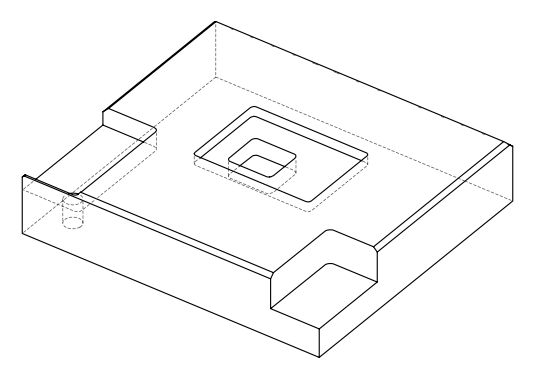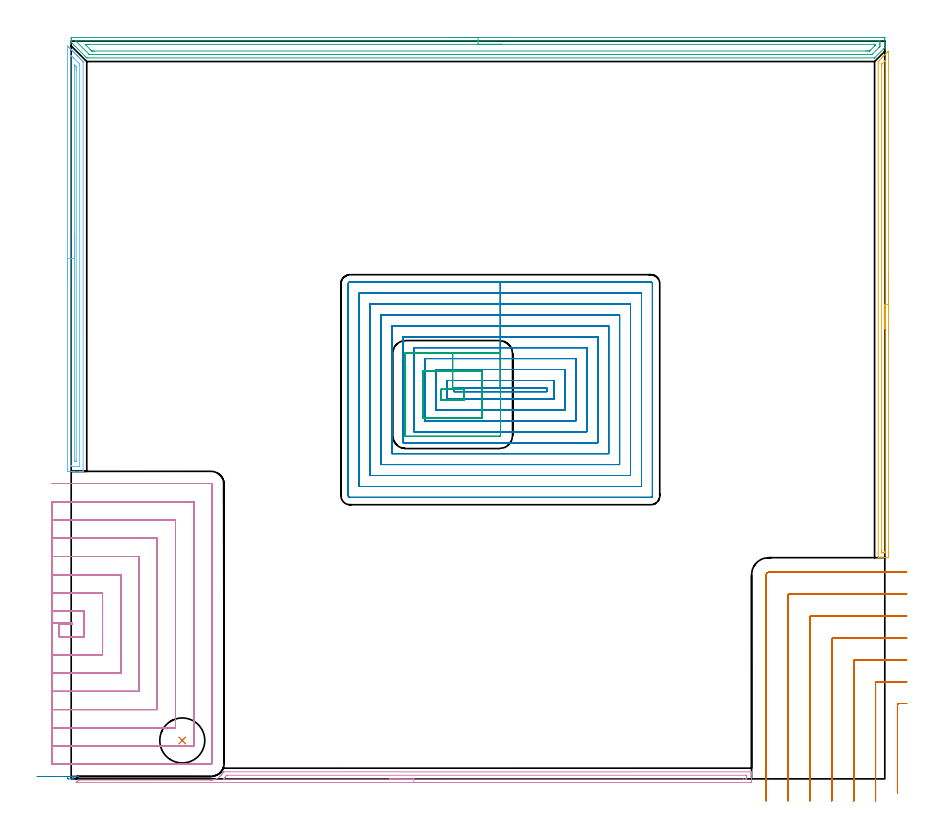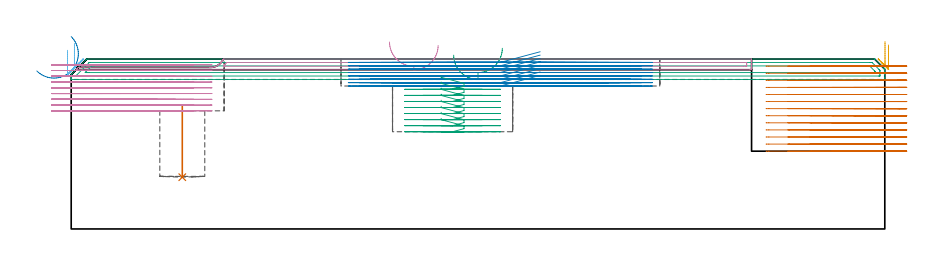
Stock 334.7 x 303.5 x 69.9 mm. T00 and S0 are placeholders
(PLAN: 10 operations, 4 tool changes, 128.2 min)
(1 INDEXABLE_INSERT_DRILL_BLIND_HOLE_FROM_SOLID | STEP1POCKET | NXT0302_008 | 0.12 min | 12989 mm3)
(2 AREA_MILL | FG_CHAMFER_SURFACE | UGT0205_001 | 0.17 min | 105 mm3)
(3 AREA_MILL_1 | FG_CHAMFER_SURFACE_1 | UGT0205_001 | 8.19 min | 11814 mm3)
(4 AREA_MILL_2 | FG_CHAMFER_SURFACE_2 | UGT0205_001 | 4.13 min | 2693 mm3)
(5 AREA_MILL_3 | FG_CHAMFER_SURFACE_3 | UGT0205_001 | 3.47 min | 1840 mm3)
(6 AREA_MILL_4 | FG_CHAMFER_SURFACE_4 | UGT0205_001 | 4.29 min | 3580 mm3)
(7 MILL_CORNER_NOTCH_RECTANGULAR | CORNER_NOTCH_RECTANGULAR | NXT0201_011 | Follow Part, ap 3, ae 75% | 19.99 min | 188551 mm3)
(8 MILL_RECTANGULAR_POCKET | POCKET_RECTANGULAR_STRAIGHT | UGT0201_014 | Follow Part, ap 1.5, ae 75% | 45.01 min | 137557 mm3)
(9 MILL_RECTANGULAR_POCKET_1 | POCKET_RECTANGULAR_STRAIGHT_1 | NXT0201_013 | Follow Part, ap 2.5, ae 75% | 5.14 min | 40779 mm3)
(10 MILL_SLOT | SLOT_PARTIAL_RECTANGULAR | NXT0201_013 | Follow Part, ap 2.5, ae 75% | 37.7 min | 161699 mm3)
(TOOL NXT0302_008 | Index. Insert Drill 18.5mm [880-D1850L25-05] | D18.5 PA176 FL93 Z2)
(TOOL UGT0205_001 | Chamfer Mill 20 x 3 x 45 deg. | D20 FL50 Z2)
(TOOL NXT0201_011 | ENDMILL 12mm [2P460-1200-NA 1630] | D12 FL38 Z6)
(TOOL UGT0201_014 | End mill 6 mm | D6 FL24 Z4)
(TOOL NXT0201_013 | ENDMILL 10mm | D10 FL30 Z4)
(OP 1 INDEXABLE_INSERT_DRILL_BLIND_HOLE_FROM_SOLID)
G17 G21 G94 G90
T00 M6
G54
G17 G0 G90 X45.7 Y15.8 S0 M3
G43 Z79.9 H1
G94 G81 G98 Z21.3 F250. R50.6
G80
M5
M2
(OP 2 AREA_MILL)
G17 G21 G94 G90
T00 M6
G54
G17 G0 G90 X-14.142 Y1. S1061 M3
G43 Z79.9 H0
Z64.999
G94 G1 X-13.499 Z64.409 F250.
X-12.807 Z63.878
X-12.071 Z63.41
X-11.297 Z63.007
X-10.491 Z62.673
X-9.659 Z62.411
X-8.808 Z62.222
X-7.943 Z62.108
X-7.071 Z62.07
X-6.2 Z62.108
X-5.335 Z62.222
X-4.483 Z62.411
X-3.651 Z62.673
X-2.845 Z63.007
X-2.071 Z63.41
X-1.335 Z63.878
X-0.643 Z64.409
X0. Z64.999
X1.339 Z66.337
X1.462 Y0.995 Z66.46
X1.484 Y0.99 Z66.48
X1.477 Y0.976 Z66.475
X0.782 Y0.281 Z65.78
X0.554 Y0.058 Z65.552
X0.495 Y0.006 Z65.493
X0.446 Y0.004 Z65.444
X0.33 Y0. Z65.329
X-1.157 Z63.842
X-1.494 Y0.01 Z63.505
X-1.5 Y0.031 Z63.5
Y0.801
X-1.495 Y0.942 Z63.505
X-1.492 Y0.999 Z63.506
X0. Y1. Z64.999
X0.589 Z65.642
X1.12 Z66.334
X1.589 Z67.07
X1.992 Z67.844
X2.326 Z68.65
X2.588 Z69.482
X2.777 Z70.333
X2.891 Z71.198
X2.929 Z72.07
X2.891 Z72.941
X2.777 Z73.806
X2.588 Z74.658
X2.326 Z75.49
X1.992 Z76.296
X1.589 Z77.07
X1.12 Z77.806
X0.589 Z78.498
X0. Z79.141
G0 Z79.9
M5
M2
(OP 3 AREA_MILL_1)
G17 G21 G94 G90
T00 M6
G54
G17 G0 G90 X157.35 Y305. S1061 M3
G43 Z79.9 H0
Z71.5
G94 G1 X157.388 Z70.628 F250.
X157.502 Z69.763
X157.691 Z68.912
X157.953 Z68.08
X158.287 Z67.274
X158.69 Z66.5
X159.158 Z65.764
X159.69 Z65.072
X160.279 Z64.429
X160.922 Z63.84
X161.614 Z63.308
X162.35 Z62.84
X163.124 Z62.437
X163.93 Z62.103
X164.762 Z61.841
X165.614 Z61.652
X166.478 Z61.538
X167.35 Z61.5
X334.073
X334.695 Y304.997 Z61.499
X334.697 Y304.995 Z61.501
X334.7 Y304.375 Z62.12
Y302.947 Z63.55
Y302.588 Z63.908
Y301.869 Z64.63
Y301.518 Z64.982
X334.69 Y300.8 Z65.7
X334.52 Y300.622 Z65.878
X334.34 Y300.44 Z66.059
X330.505 Y296.605 Z69.895
X330.499 Y296.601 Z69.899
X330.498 Y296.6 Z69.9
X6.884
X6.4 Y296.607 Z69.893
X6.371 Y296.632 Z69.868
X5.99 Y297.01 Z69.49
X5.775 Y297.225 Z69.275
X0.394 Y302.606 Z63.894
X0.18 Y302.822 Z63.677
X0.01 Y303.002 Z63.498
X0.007 Y303.035 Z63.465
X0. Y303.394 Z63.106
Y303.657 Z62.843
Y304.375 Z62.12
Y304.734 Z61.762
X0.002 Y304.991 Z61.505
X0.18 Y305. Z61.5
X167.35
Y303.586 Z62.914
X332.285 Y303.585 Z62.915
X332.39 Y303.584 Z62.916
X332.598 Y303.579 Z62.921
X332.691 Y303.571 Z62.929
X332.694 Y303.54 Z62.96
X332.696 Y303.481 Z63.019
X332.7 Y303.067 Z63.433
Y302.588 Z63.912
Y302.174 Z64.326
X332.696 Y301.694 Z64.806
X332.692 Y301.287 Z65.213
X332.677 Y301.238 Z65.262
X332.648 Y301.206 Z65.294
X332.569 Y301.123 Z65.377
X332.285 Y300.835 Z65.665
X329.567 Y298.119 Z68.381
X329.468 Y298.03 Z68.47
X329.127 Y298.02 Z68.48
X328.918 Y298.016 Z68.484
X328.814 Y298.014 Z68.486
X328.71
X7.778 Y298.015 Z68.485
X7.674 Y298.016 Z68.484
X7.467 Y298.021 Z68.479
X7.434 Y298.027 Z68.473
X7.419 Y298.038 Z68.462
X7.389 Y298.064 Z68.436
X7.332 Y298.119 Z68.381
X2.192 Y303.259 Z63.241
X2.083 Y303.371 Z63.129
X2.031 Y303.429 Z63.071
X2.01 Y303.456 Z63.044
X2.009 Y303.481 Z63.019
X2.01 Y303.578 Z62.922
X2.206 Y303.583 Z62.917
X2.311 Y303.585 Z62.915
X167.35 Y303.586 Z62.914
Y302.172 Z64.328
X330.498 Y302.171 Z64.329
X330.657 Y302.169 Z64.331
X330.683 Y302.168 Z64.332
X330.689 Y302.166 Z64.334
X330.692 Y302.139 Z64.361
X330.695 Y302.031 Z64.469
X330.693 Y301.896 Z64.604
X330.685 Y301.694 Z64.806
X330.594 Y301.598 Z64.902
X330.498 Y301.498 Z65.002
X328.71 Y299.71 Z66.79
X328.471 Y299.48 Z67.02
X328.436 Y299.447 Z67.053
X328.395 Y299.435 Z67.065
X328.289 Y299.433 Z67.067
X327.816 Y299.43 Z67.07
X327.399 Y299.429 Z67.071
X326.922 Y299.428 Z67.072
X9.566 Y299.429 Z67.071
X9.149
X8.672 Y299.433 Z67.067
X8.515 Y299.435 Z67.065
X8.466 Y299.445 Z67.055
X8.423 Y299.484 Z67.016
X8.335 Y299.568 Z66.932
X7.993 Y299.906 Z66.594
X7.778 Y300.121 Z66.379
X5.99 Y301.91 Z64.59
X5.826 Y302.081 Z64.419
X5.752 Y302.159 Z64.341
X5.777 Y302.165 Z64.335
X5.99 Y302.167 Z64.333
X6.408 Y302.171 Z64.329
X6.884
X7.3 Y302.172 Z64.328
X167.35
X168.222 Z64.366
X169.087 Z64.48
X169.938 Z64.669
X170.77 Z64.931
X171.576 Z65.265
X172.35 Z65.668
X173.086 Z66.137
X173.778 Z66.668
X174.421 Z67.257
X175.01 Z67.901
X175.542 Z68.593
X176.01 Z69.328
X176.413 Z70.102
X176.747 Z70.908
X177.009 Z71.74
X177.198 Z72.592
X177.312 Z73.457
X177.35 Z74.328
G0 Z79.9
M5
M2
(OP 4 AREA_MILL_2)
G17 G21 G94 G90
T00 M6
G54
G17 G0 G90 X150.95 Y-1.5 S1061 M3
G43 Z79.9 H0
Z75.5
G94 G1 X150.912 Z74.628 F250.
X150.798 Z73.763
X150.609 Z72.912
X150.347 Z72.08
X150.013 Z71.274
X149.61 Z70.5
X149.142 Z69.764
X148.611 Z69.072
X148.021 Z68.429
X147.378 Z67.84
X146.686 Z67.308
X145.95 Z66.84
X145.176 Z66.437
X144.37 Z66.103
X143.538 Z65.841
X142.687 Z65.652
X141.822 Z65.538
X140.95 Z65.5
X2.162
X2.019 Y-1.493 Z65.506
X2.161 Y-1.341 Z65.658
X2.328 Y-1.172 Z65.827
X2.439 Y-1.061 Z65.938
X2.879 Y-0.621 Z66.379
X2.89 Y-0.61 Z66.389
X3.005 Y-0.502 Z66.488
X3.5 Y-0.5 Z66.5
X57.107 Y-0.498 Z66.499
X57.377 Y-0.494 Z66.495
X57.548 Y-0.493 Z66.5
X57.704 Z66.507
X57.776 Y-0.49 Z66.51
X57.999 Y-0.471 Z66.528
X58.396 Y-0.422 Z66.575
X58.891 Y-0.307 Z66.693
X59.083 Y-0.246 Z66.753
X59.341 Y-0.165 Z66.834
X59.783 Y0.017 Z67.015
X60.176 Y0.222 Z67.221
X60.558 Y0.452 Z67.451
X60.675 Y0.537 Z67.536
X61.126 Y0.914 Z67.914
X61.546 Y1.326 Z68.326
X61.697 Y1.524 Z68.522
X61.74 Y1.581 Z68.576
X61.812 Y1.674 Z68.672
X61.883 Y1.766 Z68.765
X61.993 Y1.935 Z68.933
X62.049 Y2.021 Z69.017
X62.109 Y2.112 Z69.111
X62.167 Y2.2 Z69.199
X62.321 Y2.483 Z69.479
X62.407 Y2.66 Z69.659
X62.459 Y2.768 Z69.766
X62.523 Y2.894 Z69.891
X62.853 Y2.9 Z69.9
X279.74
X279.89 Y2.894 Z69.893
X279.9 Y2.584 Z69.584
Y2.213 Z69.213
Y1.581 Z68.575
Y0.384 Z67.38
Y-0.181 Z66.813
Y-0.779 Z66.216
X279.897 Y-1.061 Z65.934
X279.89 Y-1.491 Z65.505
X279.733 Y-1.495 Z65.502
X279.293 Y-1.5 Z65.5
X140.95
Y-0.086 Z66.914
X63.203 Y-0.085 Z66.915
X62.65 Y-0.079 Z66.921
X62.575 Y-0.074 Z66.926
X62.711 Y0.055 Z67.055
X62.802 Y0.143 Z67.143
X62.887 Y0.227 Z67.227
X63.25 Y0.595 Z67.595
X63.299 Y0.647 Z67.647
X63.323 Y0.677 Z67.677
X63.341 Y0.7 Z67.7
X63.698 Y1.187 Z68.187
X63.904 Y1.469 Z68.469
X63.994 Y1.479 Z68.479
X64.192 Y1.483 Z68.483
X64.289 Y1.485 Z68.485
X277.508
X277.606 Y1.484 Z68.484
X277.866 Y1.479 Z68.479
X277.89 Y1.394 Z68.394
X277.896 Y1.198 Z68.198
X277.898 Y0.7 Z67.7
X277.897 Y0.316 Z67.316
X277.89 Y-0.066 Z66.934
X277.508 Y-0.081 Z66.919
X277.41 Y-0.084 Z66.916
X276.616 Y-0.086 Z66.914
X276.52
X140.95
X140.079 Z66.952
X139.214 Z67.066
X138.362 Z67.255
X137.53 Z67.517
X136.724 Z67.851
X135.95 Z68.254
X135.214 Z68.723
X134.522 Z69.254
X133.879 Z69.843
X133.29 Z70.486
X132.759 Z71.178
X132.29 Z71.914
X131.887 Z72.688
X131.553 Z73.494
X131.291 Z74.326
X131.102 Z75.178
X130.988 Z76.043
X130.95 Z76.914
G0 Z79.9
M5
M2
(OP 5 AREA_MILL_3)
G17 G21 G94 G90
T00 M6
G54
G17 G0 G90 X336.2 Y205.15 S1061 M3
G43 Z79.9 H0
Z75.7
G94 G1 Y205.112 Z74.828 F250.
Y204.998 Z73.964
Y204.809 Z73.112
Y204.547 Z72.28
Y204.213 Z71.474
Y203.81 Z70.7
Y203.341 Z69.964
Y202.81 Z69.272
Y202.221 Z68.629
Y201.578 Z68.04
Y200.886 Z67.509
Y200.15 Z67.04
Y199.376 Z66.637
Y198.57 Z66.303
Y197.738 Z66.041
Y196.886 Z65.852
Y196.022 Z65.738
Y195.15 Z65.7
X336.199 Y91.608 Z65.701
X336.197 Y91.252
X336.192 Y91.01 Z65.704
X335.849 Y91. Z66.046
X334.416 Z67.481
X333.226 Z68.669
X332.254 Z69.645
X332.125 Y91.002 Z69.767
X332.002 Y91.01 Z69.888
X332. Y91.161 Z69.9
Y294.229
X332.007 Y295.101 Z69.893
X332.024 Y295.122 Z69.876
X332.351 Y295.453 Z69.545
X333.526 Y296.627 Z68.372
X333.663 Y296.765 Z68.233
X333.806 Y296.907 Z68.092
X333.954 Y297.055 Z67.944
X334.1 Y297.202 Z67.795
X334.252 Y297.353 Z67.646
X334.382 Y297.484 Z67.515
X334.537 Y297.64 Z67.358
X335.046 Y298.146 Z66.854
X335.502 Y298.603 Z66.395
X335.977 Y299.077 Z65.922
X336.117 Y299.218 Z65.781
X336.188 Y299.287 Z65.71
X336.196 Y299.289 Z65.702
X336.199 Y299.287 Z65.699
X336.2 Y195.15 Z65.7
X334.786 Z67.114
X334.785 Y93.586 Z67.115
X334.784 Y93.393 Z67.116
X334.779 Y93.044 Z67.121
X334.777 Y93.01 Z67.123
X334.715 Y93.006 Z67.185
X334.613 Y93.002 Z67.287
X334.484 Y93. Z67.416
X334.1 Z67.8
X333.609 Y93.001 Z68.291
X333.465 Y93.006 Z68.435
X333.438 Y93.01 Z68.462
X333.421 Y93.017 Z68.479
X333.419 Y93.048 Z68.481
X333.416 Y93.199 Z68.484
X333.415 Y93.393 Z68.485
X333.414 Y94.093 Z68.486
X333.415 Y293.144 Z68.485
X333.416 Y293.337 Z68.484
X333.42 Y294.031 Z68.48
X333.431 Y294.07 Z68.469
X333.462 Y294.104 Z68.438
X333.58 Y294.229 Z68.32
X334.472 Y295.122 Z67.428
X334.571 Y295.219 Z67.329
X334.73 Y295.372 Z67.17
X334.778 Y295.417 Z67.122
X334.782 Y295.318 Z67.118
X334.784 Y295.122 Z67.116
X334.785 Y294.931 Z67.115
X334.786 Y195.15 Z67.114
Y194.278 Z67.152
Y193.413 Z67.266
Y192.562 Z67.455
Y191.73 Z67.717
Y190.924 Z68.051
Y190.15 Z68.454
Y189.414 Z68.923
Y188.722 Z69.454
Y188.079 Z70.043
Y187.49 Z70.686
Y186.958 Z71.379
Y186.49 Z72.114
Y186.087 Z72.888
Y185.753 Z73.694
Y185.491 Z74.526
Y185.302 Z75.378
Y185.188 Z76.243
Y185.15 Z77.114
G0 Z79.9
M5
M2
(OP 6 AREA_MILL_4)
G17 G21 G94 G90
T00 M6
G54
G17 G0 G90 X-1.5 Y204. S1061 M3
G43 Z79.9 H0
Z73.5
G94 G1 Y204.038 Z72.628 F250.
Y204.152 Z71.763
Y204.341 Z70.912
Y204.603 Z70.08
Y204.937 Z69.274
Y205.34 Z68.5
Y205.809 Z67.764
Y206.34 Z67.072
Y206.929 Z66.429
Y207.572 Z65.84
Y208.264 Z65.308
Y209. Z64.84
Y209.774 Z64.437
Y210.58 Z64.103
Y211.412 Z63.841
Y212.264 Z63.652
Y213.128 Z63.538
Y214. Z63.5
X-1.499 Y301.269 Z63.501
X-1.493 Y301.482 Z63.505
X-1.407 Y301.401 Z63.591
X-1.207 Y301.207 Z63.793
X-1.12 Y301.12 Z63.88
X-0.963 Y300.964 Z64.034
X-0.909 Y300.91 Z64.09
X-0.721 Y300.722 Z64.278
X-0.667 Y300.668 Z64.33
X-0.612 Y300.612 Z64.387
X-0.427 Y300.427 Z64.572
X-0.371 Y300.373 Z64.626
X-0.315 Y300.315 Z64.684
X-0.132 Y300.133 Z64.867
X-0.075 Y300.077 Z64.921
X-0.018 Y300.018 Z64.981
X0.162 Y299.838 Z65.161
X0.221 Y299.781 Z65.217
X0.279 Y299.721 Z65.278
X0.457 Y299.543 Z65.456
X0.517 Y299.485 Z65.513
X0.576 Y299.424 Z65.575
X0.752 Y299.249 Z65.751
X0.812 Y299.189 Z65.809
X0.874 Y299.127 Z65.873
X1.046 Y298.954 Z66.045
X1.108 Y298.893 Z66.105
X1.171 Y298.83 Z66.17
X1.341 Y298.66 Z66.34
X1.404 Y298.597 Z66.401
X1.468 Y298.533 Z66.467
X1.635 Y298.365 Z66.634
X1.7 Y298.302 Z66.696
X1.765 Y298.235 Z66.764
X1.93 Y298.07 Z66.929
X1.996 Y298.006 Z66.992
X2.062 Y297.938 Z67.061
X2.225 Y297.776 Z67.224
X2.292 Y297.71 Z67.288
X2.359 Y297.641 Z67.358
X2.519 Y297.481 Z67.518
X2.588 Y297.414 Z67.584
X2.656 Y297.344 Z67.655
X2.814 Y297.186 Z67.813
X2.883 Y297.118 Z67.88
X2.953 Y297.047 Z67.953
X3.109 Y296.892 Z68.108
X3.179 Y296.822 Z68.176
X3.251 Y296.75 Z68.25
X3.403 Y296.597 Z68.402
X3.475 Y296.527 Z68.471
X3.548 Y296.453 Z68.547
X3.698 Y296.303 Z68.697
X3.771 Y296.231 Z68.767
X3.845 Y296.156 Z68.844
X3.992 Y296.008 Z68.992
X4.067 Y295.935 Z69.063
X4.142 Y295.858 Z69.141
X4.287 Y295.713 Z69.286
X4.363 Y295.639 Z69.359
X4.831 Y295.169 Z69.831
X4.894 Y295.105 Z69.892
X4.9 Y294.67 Z69.9
Y126.645
X4.897 Y126.51 Z69.888
X4.871 Y126.507 Z69.862
X4.551 Y126.5 Z69.55
X4.052 Z69.051
X3.475 Z68.47
X1.412 Z66.409
X0.812 Z65.807
X0.224 Z65.22
X-0.963 Y126.501 Z64.033
X-1.205 Y126.503 Z63.791
X-1.491 Y126.508 Z63.505
X-1.494 Y126.557 Z63.503
X-1.499 Y127.09 Z63.501
X-1.5 Y127.63 Z63.5
Y214.
X-0.086 Z64.914
X-0.085 Y297.354 Z64.915
X-0.075 Y297.613 Z64.925
X0.203 Y297.344 Z65.203
X0.812 Y296.738 Z65.812
X1.098 Y296.453 Z66.098
X2.879 Y294.67 Z67.879
X3.475 Y294.063 Z68.475
X3.485 Y293.779 Z68.485
X3.486 Y293.768 Z68.486
X3.485 Y128.863 Z68.485
X3.475 Y128.51 Z68.475
X2.957 Y128.502 Z67.957
X1.184 Y128.5 Z66.184
X0.812 Y128.501 Z65.812
X0.294 Y128.503 Z65.294
X-0.075 Y128.51 Z64.925
X-0.086 Y128.873 Z64.914
Y128.884
Y214.
X1.328 Z66.328
X1.329 Y293.26 Z66.329
X1.331 Y293.633 Z66.331
X1.334 Y293.739 Z66.334
X1.335 Y293.753 Z66.335
X1.348 Y293.743 Z66.348
X1.392 Y293.704 Z66.392
X1.529 Y293.57 Z66.529
X1.7 Y293.397 Z66.7
X1.952 Y293.137 Z66.952
X2.065 Y293.007 Z67.065
X2.066 Y292.887 Z67.066
X2.07 Y292.516 Z67.07
X2.071 Y291.996 Z67.071
Y291.623
Y131.175
X2.069 Y130.656 Z67.069
X2.067 Y130.563 Z67.067
X2.065 Y130.522 Z67.065
X2.052 Y130.51 Z67.052
X2.01 Y130.507 Z67.01
X1.854 Y130.501 Z66.854
X1.7 Z66.7
X1.545 Y130.502 Z66.545
X1.441 Y130.505 Z66.441
X1.359 Y130.51 Z66.359
X1.335 Y130.518 Z66.335
X1.333 Y130.533 Z66.333
X1.331 Y130.656 Z66.331
X1.329 Y131.029 Z66.329
X1.328 Y214. Z66.328
Y214.872 Z66.366
Y215.737 Z66.48
Y216.588 Z66.669
Y217.42 Z66.931
Y218.226 Z67.265
Y219. Z67.668
Y219.736 Z68.137
Y220.428 Z68.668
Y221.071 Z69.257
Y221.66 Z69.901
Y222.192 Z70.593
Y222.66 Z71.328
Y223.063 Z72.102
Y223.397 Z72.908
Y223.659 Z73.74
Y223.848 Z74.592
Y223.962 Z75.457
Y224. Z76.328
G0 Z79.9
M5
M2
(OP 7 MILL_CORNER_NOTCH_RECTANGULAR)
G17 G21 G94 G90
T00 M6
G54
G17 G0 G90 X343.7 Y31. S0 M3
G43 Z79.9 H1
Z66.985
G94 G1 X340.7 F250.
X340.495 F500.
G3 X339.9 Y30.405 R0.6
G1 Y-2.993
Y-5.993 F250.
G0 Z79.9
X343.7 Y40.
Z66.985
G1 X340.7
X331.496 F500.
G3 X330.9 Y39.404 R0.6
G1 Y-6.
Y-9. F250.
G0 Z79.9
X343.7 Y49.
Z66.985
G1 X340.7
X322.496 F500.
G3 X321.9 Y48.404 R0.6
G1 Y-6.
Y-9. F250.
G0 Z79.9
X343.7 Y58.
Z66.985
G1 X340.7
X313.496 F500.
G3 X312.9 Y57.404 R0.6
G1 Y-6.
Y-9. F250.
G0 Z79.9
X343.7 Y67.
Z66.985
G1 X340.7
X304.496 F500.
G3 X303.9 Y66.404 R0.6
G1 Y-6.
Y-9. F250.
G0 Z79.9
X343.7 Y76.
Z66.985
G1 X340.7
X295.497 F500.
G3 X294.9 Y75.403 R0.6
G1 Y-6.
Y-9. F250.
G0 Z79.9
X343.7 Y85.
Z66.985
G1 X340.7
X287. F500.
G3 X285.9 Y83.9 R1.1
G1 Y-6.
Y-9. F250.
G0 Z79.9
X343.7 Y31.
Z64.069
G1 X340.7
X340.495 F500.
G3 X339.9 Y30.405 R0.6
G1 Y-2.993
Y-5.993 F250.
G0 Z79.9
X343.7 Y40.
Z64.069
G1 X340.7
X331.496 F500.
G3 X330.9 Y39.404 R0.6
G1 Y-6.
Y-9. F250.
G0 Z79.9
X343.7 Y49.
Z64.069
G1 X340.7
X322.496 F500.
G3 X321.9 Y48.404 R0.6
G1 Y-6.
Y-9. F250.
G0 Z79.9
X343.7 Y58.
Z64.069
G1 X340.7
X313.496 F500.
G3 X312.9 Y57.404 R0.6
G1 Y-6.
Y-9. F250.
G0 Z79.9
X343.7 Y67.
Z64.069
G1 X340.7
X304.496 F500.
G3 X303.9 Y66.404 R0.6
G1 Y-6.
Y-9. F250.
G0 Z79.9
X343.7 Y76.
Z64.069
G1 X340.7
X295.497 F500.
G3 X294.9 Y75.403 R0.6
G1 Y-6.
Y-9. F250.
G0 Z79.9
X343.7 Y85.
Z64.069
G1 X340.7
X287. F500.
G3 X285.9 Y83.9 R1.1
G1 Y-6.
Y-9. F250.
G0 Z79.9
X343.7 Y31.
Z61.154
G1 X340.7
X340.495 F500.
G3 X339.9 Y30.405 R0.6
G1 Y-2.993
Y-5.993 F250.
G0 Z79.9
X343.7 Y40.
Z61.154
G1 X340.7
X331.496 F500.
G3 X330.9 Y39.404 R0.6
G1 Y-6.
Y-9. F250.
G0 Z79.9
X343.7 Y49.
Z61.154
G1 X340.7
X322.496 F500.
G3 X321.9 Y48.404 R0.6
G1 Y-6.
Y-9. F250.
G0 Z79.9
X343.7 Y58.
Z61.154
G1 X340.7
X313.496 F500.
G3 X312.9 Y57.404 R0.6
G1 Y-6.
Y-9. F250.
G0 Z79.9
X343.7 Y67.
Z61.154
G1 X340.7
X304.496 F500.
G3 X303.9 Y66.404 R0.6
G1 Y-6.
Y-9. F250.
G0 Z79.9
X343.7 Y76.
Z61.154
G1 X340.7
X295.497 F500.
G3 X294.9 Y75.403 R0.6
G1 Y-6.
Y-9. F250.
G0 Z79.9
X343.7 Y85.
Z61.154
G1 X340.7
X287. F500.
G3 X285.9 Y83.9 R1.1
G1 Y-6.
Y-9. F250.
G0 Z79.9
X343.7 Y31.
Z58.238
G1 X340.7
X340.495 F500.
G3 X339.9 Y30.405 R0.6
G1 Y-2.993
Y-5.993 F250.
G0 Z79.9
X343.7 Y40.
Z58.238
G1 X340.7
X331.496 F500.
G3 X330.9 Y39.404 R0.6
G1 Y-6.
Y-9. F250.
G0 Z79.9
X343.7 Y49.
Z58.238
G1 X340.7
X322.496 F500.
G3 X321.9 Y48.404 R0.6
G1 Y-6.
Y-9. F250.
G0 Z79.9
X343.7 Y58.
Z58.238
G1 X340.7
X313.496 F500.
G3 X312.9 Y57.404 R0.6
G1 Y-6.
Y-9. F250.
G0 Z79.9
X343.7 Y67.
Z58.238
G1 X340.7
X304.496 F500.
G3 X303.9 Y66.404 R0.6
G1 Y-6.
Y-9. F250.
G0 Z79.9
X343.7 Y76.
Z58.238
G1 X340.7
X295.497 F500.
G3 X294.9 Y75.403 R0.6
G1 Y-6.
Y-9. F250.
G0 Z79.9
X343.7 Y85.
Z58.238
G1 X340.7
X287. F500.
G3 X285.9 Y83.9 R1.1
G1 Y-6.
Y-9. F250.
G0 Z79.9
X343.7 Y31.
Z55.323
G1 X340.7
X340.495 F500.
G3 X339.9 Y30.405 R0.6
G1 Y-2.993
Y-5.993 F250.
G0 Z79.9
X343.7 Y40.
Z55.323
G1 X340.7
X331.496 F500.
G3 X330.9 Y39.404 R0.6
G1 Y-6.
Y-9. F250.
G0 Z79.9
X343.7 Y49.
Z55.323
G1 X340.7
X322.496 F500.
G3 X321.9 Y48.404 R0.6
G1 Y-6.
Y-9. F250.
G0 Z79.9
X343.7 Y58.
Z55.323
G1 X340.7
X313.496 F500.
G3 X312.9 Y57.404 R0.6
G1 Y-6.
Y-9. F250.
G0 Z79.9
X343.7 Y67.
Z55.323
G1 X340.7
X304.496 F500.
G3 X303.9 Y66.404 R0.6
G1 Y-6.
Y-9. F250.
G0 Z79.9
X343.7 Y76.
Z55.323
G1 X340.7
X295.497 F500.
G3 X294.9 Y75.403 R0.6
G1 Y-6.
Y-9. F250.
G0 Z79.9
X343.7 Y85.
Z55.323
G1 X340.7
X287. F500.
G3 X285.9 Y83.9 R1.1
G1 Y-6.
Y-9. F250.
G0 Z79.9
X343.7 Y31.
Z52.408
G1 X340.7
X340.495 F500.
G3 X339.9 Y30.405 R0.6
G1 Y-2.993
Y-5.993 F250.
G0 Z79.9
X343.7 Y40.
Z52.408
G1 X340.7
X331.496 F500.
G3 X330.9 Y39.404 R0.6
G1 Y-6.
Y-9. F250.
G0 Z79.9
X343.7 Y49.
Z52.408
G1 X340.7
X322.496 F500.
G3 X321.9 Y48.404 R0.6
G1 Y-6.
Y-9. F250.
G0 Z79.9
X343.7 Y58.
Z52.408
G1 X340.7
X313.496 F500.
G3 X312.9 Y57.404 R0.6
G1 Y-6.
Y-9. F250.
G0 Z79.9
X343.7 Y67.
Z52.408
G1 X340.7
X304.496 F500.
G3 X303.9 Y66.404 R0.6
G1 Y-6.
Y-9. F250.
G0 Z79.9
X343.7 Y76.
Z52.408
G1 X340.7
X295.497 F500.
G3 X294.9 Y75.403 R0.6
G1 Y-6.
Y-9. F250.
G0 Z79.9
X343.7 Y85.
Z52.408
G1 X340.7
X287. F500.
G3 X285.9 Y83.9 R1.1
G1 Y-6.
Y-9. F250.
G0 Z79.9
X343.7 Y31.
Z49.492
G1 X340.7
X340.495 F500.
G3 X339.9 Y30.405 R0.6
G1 Y-2.993
Y-5.993 F250.
G0 Z79.9
X343.7 Y40.
Z49.492
G1 X340.7
X331.496 F500.
G3 X330.9 Y39.404 R0.6
G1 Y-6.
Y-9. F250.
G0 Z79.9
X343.7 Y49.
Z49.492
G1 X340.7
X322.496 F500.
G3 X321.9 Y48.404 R0.6
G1 Y-6.
Y-9. F250.
G0 Z79.9
X343.7 Y58.
Z49.492
G1 X340.7
X313.496 F500.
G3 X312.9 Y57.404 R0.6
G1 Y-6.
Y-9. F250.
G0 Z79.9
X343.7 Y67.
Z49.492
G1 X340.7
X304.496 F500.
G3 X303.9 Y66.404 R0.6
G1 Y-6.
Y-9. F250.
G0 Z79.9
X343.7 Y76.
Z49.492
G1 X340.7
X295.497 F500.
G3 X294.9 Y75.403 R0.6
G1 Y-6.
Y-9. F250.
G0 Z79.9
X343.7 Y85.
Z49.492
G1 X340.7
X287. F500.
G3 X285.9 Y83.9 R1.1
G1 Y-6.
Y-9. F250.
G0 Z79.9
X343.7 Y31.
Z46.577
G1 X340.7
X340.495 F500.
G3 X339.9 Y30.405 R0.6
G1 Y-2.993
Y-5.993 F250.
G0 Z79.9
X343.7 Y40.
Z46.577
G1 X340.7
X331.496 F500.
G3 X330.9 Y39.404 R0.6
G1 Y-6.
Y-9. F250.
G0 Z79.9
X343.7 Y49.
Z46.577
G1 X340.7
X322.496 F500.
G3 X321.9 Y48.404 R0.6
G1 Y-6.
Y-9. F250.
G0 Z79.9
X343.7 Y58.
Z46.577
G1 X340.7
X313.496 F500.
G3 X312.9 Y57.404 R0.6
G1 Y-6.
Y-9. F250.
G0 Z79.9
X343.7 Y67.
Z46.577
G1 X340.7
X304.496 F500.
G3 X303.9 Y66.404 R0.6
G1 Y-6.
Y-9. F250.
G0 Z79.9
X343.7 Y76.
Z46.577
G1 X340.7
X295.497 F500.
G3 X294.9 Y75.403 R0.6
G1 Y-6.
Y-9. F250.
G0 Z79.9
X343.7 Y85.
Z46.577
G1 X340.7
X287. F500.
G3 X285.9 Y83.9 R1.1
G1 Y-6.
Y-9. F250.
G0 Z79.9
X343.7 Y31.
Z43.662
G1 X340.7
X340.495 F500.
G3 X339.9 Y30.405 R0.6
G1 Y-2.993
Y-5.993 F250.
G0 Z79.9
X343.7 Y40.
Z43.662
G1 X340.7
X331.496 F500.
G3 X330.9 Y39.404 R0.6
G1 Y-6.
Y-9. F250.
G0 Z79.9
X343.7 Y49.
Z43.662
G1 X340.7
X322.496 F500.
G3 X321.9 Y48.404 R0.6
G1 Y-6.
Y-9. F250.
G0 Z79.9
X343.7 Y58.
Z43.662
G1 X340.7
X313.496 F500.
G3 X312.9 Y57.404 R0.6
G1 Y-6.
Y-9. F250.
G0 Z79.9
X343.7 Y67.
Z43.662
G1 X340.7
X304.496 F500.
G3 X303.9 Y66.404 R0.6
G1 Y-6.
Y-9. F250.
G0 Z79.9
X343.7 Y76.
Z43.662
G1 X340.7
X295.497 F500.
G3 X294.9 Y75.403 R0.6
G1 Y-6.
Y-9. F250.
G0 Z79.9
X343.7 Y85.
Z43.662
G1 X340.7
X287. F500.
G3 X285.9 Y83.9 R1.1
G1 Y-6.
Y-9. F250.
G0 Z79.9
X343.7 Y31.
Z40.746
G1 X340.7
X340.495 F500.
G3 X339.9 Y30.405 R0.6
G1 Y-2.993
Y-5.993 F250.
G0 Z79.9
X343.7 Y40.
Z40.746
G1 X340.7
X331.496 F500.
G3 X330.9 Y39.404 R0.6
G1 Y-6.
Y-9. F250.
G0 Z79.9
X343.7 Y49.
Z40.746
G1 X340.7
X322.496 F500.
G3 X321.9 Y48.404 R0.6
G1 Y-6.
Y-9. F250.
G0 Z79.9
X343.7 Y58.
Z40.746
G1 X340.7
X313.496 F500.
G3 X312.9 Y57.404 R0.6
G1 Y-6.
Y-9. F250.
G0 Z79.9
X343.7 Y67.
Z40.746
G1 X340.7
X304.496 F500.
G3 X303.9 Y66.404 R0.6
G1 Y-6.
Y-9. F250.
G0 Z79.9
X343.7 Y76.
Z40.746
G1 X340.7
X295.497 F500.
G3 X294.9 Y75.403 R0.6
G1 Y-6.
Y-9. F250.
G0 Z79.9
X343.7 Y85.
Z40.746
G1 X340.7
X287. F500.
G3 X285.9 Y83.9 R1.1
G1 Y-6.
Y-9. F250.
G0 Z79.9
X343.7 Y31.
Z37.831
G1 X340.7
X340.495 F500.
G3 X339.9 Y30.405 R0.6
G1 Y-2.993
Y-5.993 F250.
G0 Z79.9
X343.7 Y40.
Z37.831
G1 X340.7
X331.496 F500.
G3 X330.9 Y39.404 R0.6
G1 Y-6.
Y-9. F250.
G0 Z79.9
X343.7 Y49.
Z37.831
G1 X340.7
X322.496 F500.
G3 X321.9 Y48.404 R0.6
G1 Y-6.
Y-9. F250.
G0 Z79.9
X343.7 Y58.
Z37.831
G1 X340.7
X313.496 F500.
G3 X312.9 Y57.404 R0.6
G1 Y-6.
Y-9. F250.
G0 Z79.9
X343.7 Y67.
Z37.831
G1 X340.7
X304.496 F500.
G3 X303.9 Y66.404 R0.6
G1 Y-6.
Y-9. F250.
G0 Z79.9
X343.7 Y76.
Z37.831
G1 X340.7
X295.497 F500.
G3 X294.9 Y75.403 R0.6
G1 Y-6.
Y-9. F250.
G0 Z79.9
X343.7 Y85.
Z37.831
G1 X340.7
X287. F500.
G3 X285.9 Y83.9 R1.1
G1 Y-6.
Y-9. F250.
G0 Z79.9
X343.7 Y31.
Z34.915
G1 X340.7
X340.495 F500.
G3 X339.9 Y30.405 R0.6
G1 Y-2.993
Y-5.993 F250.
G0 Z79.9
X343.7 Y40.
Z34.915
G1 X340.7
X331.496 F500.
G3 X330.9 Y39.404 R0.6
G1 Y-6.
Y-9. F250.
G0 Z79.9
X343.7 Y49.
Z34.915
G1 X340.7
X322.496 F500.
G3 X321.9 Y48.404 R0.6
G1 Y-6.
Y-9. F250.
G0 Z79.9
X343.7 Y58.
Z34.915
G1 X340.7
X313.496 F500.
G3 X312.9 Y57.404 R0.6
G1 Y-6.
Y-9. F250.
G0 Z79.9
X343.7 Y67.
Z34.915
G1 X340.7
X304.496 F500.
G3 X303.9 Y66.404 R0.6
G1 Y-6.
Y-9. F250.
G0 Z79.9
X343.7 Y76.
Z34.915
G1 X340.7
X295.497 F500.
G3 X294.9 Y75.403 R0.6
G1 Y-6.
Y-9. F250.
G0 Z79.9
X343.7 Y85.
Z34.915
G1 X340.7
X287. F500.
G3 X285.9 Y83.9 R1.1
G1 Y-6.
Y-9. F250.
G0 Z79.9
X343.7 Y31.
Z32.
G1 X340.7
X340.495 F500.
G3 X339.9 Y30.405 R0.6
G1 Y-2.993
Y-5.993 F250.
G0 Z79.9
X343.7 Y40.
Z32.
G1 X340.7
X331.496 F500.
G3 X330.9 Y39.404 R0.6
G1 Y-6.
Y-9. F250.
G0 Z79.9
X343.7 Y49.
Z32.
G1 X340.7
X322.496 F500.
G3 X321.9 Y48.404 R0.6
G1 Y-6.
Y-9. F250.
G0 Z79.9
X343.7 Y58.
Z32.
G1 X340.7
X313.496 F500.
G3 X312.9 Y57.404 R0.6
G1 Y-6.
Y-9. F250.
G0 Z79.9
X343.7 Y67.
Z32.
G1 X340.7
X304.496 F500.
G3 X303.9 Y66.404 R0.6
G1 Y-6.
Y-9. F250.
G0 Z79.9
X343.7 Y76.
Z32.
G1 X340.7
X295.497 F500.
G3 X294.9 Y75.403 R0.6
G1 Y-6.
Y-9. F250.
G0 Z79.9
X343.7 Y85.
Z32.
G1 X340.7
X287. F500.
G3 X285.9 Y83.9 R1.1
G1 Y-6.
Y-9. F250.
G0 Z79.9
M5
M2
(OP 8 MILL_RECTANGULAR_POCKET)
G17 G21 G94 G90
T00 M6
G54
G17 G0 G90 X192.924 Y160.9 S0 M3
G43 Z79.9 H0
Z72.9
G94 G1 X176.55 Z68.512 F250.
X157.5 F500.
Y159.3
X195.6
Y160.9
X176.55
Y163.9
X154.5
Y156.3
X198.6
Y163.9
X176.55
Y168.4
X150.
Y151.8
X203.1
Y168.4
X176.55
Y172.9
X145.5
Y147.3
X207.6
Y172.9
X176.55
Y177.4
X141.
Y142.8
X212.1
Y177.4
X176.55
Y181.9
X136.5
Y138.3
X216.6
Y181.9
X176.55
Y186.4
X132.
Y133.8
X221.1
Y186.4
X176.55
Y190.9
X127.5
Y129.3
X225.6
Y190.9
X176.55
Y195.4
X123.
Y124.8
X230.1
Y195.4
X176.55
Y199.9
X118.5
Y120.3
X234.6
Y199.9
X176.55
Y204.4
X114.6
G3 X114. Y203.8 R0.6
G1 Y116.4
G3 X114.6 Y115.8 R0.6
G1 X238.5
G3 X239.1 Y116.4 R0.6
G1 Y203.8
G3 X238.5 Y204.4 R0.6
G1 X176.55
X175.55
G0 X192.924 Y160.9 Z71.512
G1 X176.55 Z67.125 F250.
X157.5 F500.
Y159.3
X195.6
Y160.9
X176.55
Y163.9
X154.5
Y156.3
X198.6
Y163.9
X176.55
Y168.4
X150.
Y151.8
X203.1
Y168.4
X176.55
Y172.9
X145.5
Y147.3
X207.6
Y172.9
X176.55
Y177.4
X141.
Y142.8
X212.1
Y177.4
X176.55
Y181.9
X136.5
Y138.3
X216.6
Y181.9
X176.55
Y186.4
X132.
Y133.8
X221.1
Y186.4
X176.55
Y190.9
X127.5
Y129.3
X225.6
Y190.9
X176.55
Y195.4
X123.
Y124.8
X230.1
Y195.4
X176.55
Y199.9
X118.5
Y120.3
X234.6
Y199.9
X176.55
Y204.4
X114.6
G3 X114. Y203.8 R0.6
G1 Y116.4
G3 X114.6 Y115.8 R0.6
G1 X238.5
G3 X239.1 Y116.4 R0.6
G1 Y203.8
G3 X238.5 Y204.4 R0.6
G1 X176.55
X175.55
G0 X192.924 Y160.9 Z70.125
G1 X176.55 Z65.737 F250.
X157.5 F500.
Y159.3
X195.6
Y160.9
X176.55
Y163.9
X154.5
Y156.3
X198.6
Y163.9
X176.55
Y168.4
X150.
Y151.8
X203.1
Y168.4
X176.55
Y172.9
X145.5
Y147.3
X207.6
Y172.9
X176.55
Y177.4
X141.
Y142.8
X212.1
Y177.4
X176.55
Y181.9
X136.5
Y138.3
X216.6
Y181.9
X176.55
Y186.4
X132.
Y133.8
X221.1
Y186.4
X176.55
Y190.9
X127.5
Y129.3
X225.6
Y190.9
X176.55
Y195.4
X123.
Y124.8
X230.1
Y195.4
X176.55
Y199.9
X118.5
Y120.3
X234.6
Y199.9
X176.55
Y204.4
X114.6
G3 X114. Y203.8 R0.6
G1 Y116.4
G3 X114.6 Y115.8 R0.6
G1 X238.5
G3 X239.1 Y116.4 R0.6
G1 Y203.8
G3 X238.5 Y204.4 R0.6
G1 X176.55
X175.55
G0 X192.924 Y160.9 Z68.737
G1 X176.55 Z64.35 F250.
X157.5 F500.
Y159.3
X195.6
Y160.9
X176.55
Y163.9
X154.5
Y156.3
X198.6
Y163.9
X176.55
Y168.4
X150.
Y151.8
X203.1
Y168.4
X176.55
Y172.9
X145.5
Y147.3
X207.6
Y172.9
X176.55
Y177.4
X141.
Y142.8
X212.1
Y177.4
X176.55
Y181.9
X136.5
Y138.3
X216.6
Y181.9
X176.55
Y186.4
X132.
Y133.8
X221.1
Y186.4
X176.55
Y190.9
X127.5
Y129.3
X225.6
Y190.9
X176.55
Y195.4
X123.
Y124.8
X230.1
Y195.4
X176.55
Y199.9
X118.5
Y120.3
X234.6
Y199.9
X176.55
Y204.4
X114.6
G3 X114. Y203.8 R0.6
G1 Y116.4
G3 X114.6 Y115.8 R0.6
G1 X238.5
G3 X239.1 Y116.4 R0.6
G1 Y203.8
G3 X238.5 Y204.4 R0.6
G1 X176.55
X175.55
G0 X192.924 Y160.9 Z67.35
G1 X176.55 Z62.962 F250.
X157.5 F500.
Y159.3
X195.6
Y160.9
X176.55
Y163.9
X154.5
Y156.3
X198.6
Y163.9
X176.55
Y168.4
X150.
Y151.8
X203.1
Y168.4
X176.55
Y172.9
X145.5
Y147.3
X207.6
Y172.9
X176.55
Y177.4
X141.
Y142.8
X212.1
Y177.4
X176.55
Y181.9
X136.5
Y138.3
X216.6
Y181.9
X176.55
Y186.4
X132.
Y133.8
X221.1
Y186.4
X176.55
Y190.9
X127.5
Y129.3
X225.6
Y190.9
X176.55
Y195.4
X123.
Y124.8
X230.1
Y195.4
X176.55
Y199.9
X118.5
Y120.3
X234.6
Y199.9
X176.55
Y204.4
X114.6
G3 X114. Y203.8 R0.6
G1 Y116.4
G3 X114.6 Y115.8 R0.6
G1 X238.5
G3 X239.1 Y116.4 R0.6
G1 Y203.8
G3 X238.5 Y204.4 R0.6
G1 X176.55
X175.55
G0 X192.924 Y160.9 Z65.962
G1 X176.55 Z61.575 F250.
X157.5 F500.
Y159.3
X195.6
Y160.9
X176.55
Y163.9
X154.5
Y156.3
X198.6
Y163.9
X176.55
Y168.4
X150.
Y151.8
X203.1
Y168.4
X176.55
Y172.9
X145.5
Y147.3
X207.6
Y172.9
X176.55
Y177.4
X141.
Y142.8
X212.1
Y177.4
X176.55
Y181.9
X136.5
Y138.3
X216.6
Y181.9
X176.55
Y186.4
X132.
Y133.8
X221.1
Y186.4
X176.55
Y190.9
X127.5
Y129.3
X225.6
Y190.9
X176.55
Y195.4
X123.
Y124.8
X230.1
Y195.4
X176.55
Y199.9
X118.5
Y120.3
X234.6
Y199.9
X176.55
Y204.4
X114.6
G3 X114. Y203.8 R0.6
G1 Y116.4
G3 X114.6 Y115.8 R0.6
G1 X238.5
G3 X239.1 Y116.4 R0.6
G1 Y203.8
G3 X238.5 Y204.4 R0.6
G1 X176.55
X175.55
G0 X192.924 Y160.9 Z64.575
G1 X176.55 Z60.187 F250.
X157.5 F500.
Y159.3
X195.6
Y160.9
X176.55
Y163.9
X154.5
Y156.3
X198.6
Y163.9
X176.55
Y168.4
X150.
Y151.8
X203.1
Y168.4
X176.55
Y172.9
X145.5
Y147.3
X207.6
Y172.9
X176.55
Y177.4
X141.
Y142.8
X212.1
Y177.4
X176.55
Y181.9
X136.5
Y138.3
X216.6
Y181.9
X176.55
Y186.4
X132.
Y133.8
X221.1
Y186.4
X176.55
Y190.9
X127.5
Y129.3
X225.6
Y190.9
X176.55
Y195.4
X123.
Y124.8
X230.1
Y195.4
X176.55
Y199.9
X118.5
Y120.3
X234.6
Y199.9
X176.55
Y204.4
X114.6
G3 X114. Y203.8 R0.6
G1 Y116.4
G3 X114.6 Y115.8 R0.6
G1 X238.5
G3 X239.1 Y116.4 R0.6
G1 Y203.8
G3 X238.5 Y204.4 R0.6
G1 X176.55
X175.55
G0 X192.924 Y160.9 Z63.187
G1 X176.55 Z58.8 F250.
X157.5 F500.
Y159.3
X195.6
Y160.9
X176.55
Y163.9
X154.5
Y156.3
X198.6
Y163.9
X176.55
Y168.4
X150.
Y151.8
X203.1
Y168.4
X176.55
Y172.9
X145.5
Y147.3
X207.6
Y172.9
X176.55
Y177.4
X141.
Y142.8
X212.1
Y177.4
X176.55
Y181.9
X136.5
Y138.3
X216.6
Y181.9
X176.55
Y186.4
X132.
Y133.8
X221.1
Y186.4
X176.55
Y190.9
X127.5
Y129.3
X225.6
Y190.9
X176.55
Y195.4
X123.
Y124.8
X230.1
Y195.4
X176.55
Y199.9
X118.5
Y120.3
X234.6
Y199.9
X176.55
Y204.4
X114.6
G3 X114. Y203.8 R0.6
G1 Y116.4
G3 X114.6 Y115.8 R0.6
G1 X238.5
G3 X239.1 Y116.4 R0.6
G1 Y203.8
G3 X238.5 Y204.4 R0.6
G1 X176.55
X175.55
G0 Z79.9
M5
M2
(OP 9 MILL_RECTANGULAR_POCKET_1)
G17 G21 G94 G90
T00 M6
G54
G17 G0 G90 X152.2 Y157.895 S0 M3
G43 Z79.9 H0
Z62.933
G94 G1 Y155.9 Z62.399 F250.
X161.6 Z59.88
Y160.3 Z58.701
X156.9 Z57.442
X152.2 F500.
Y155.9
X161.6
Y160.3
X156.9
Y167.8
X144.7
Y148.4
X169.1
Y167.8
X156.9
Y175.3
X137.7
G3 X137.2 Y174.8 R0.5
G1 Y141.4
G3 X137.7 Y140.9 R0.5
G1 X176.1
G3 X176.6 Y141.4 R0.5
G1 Y174.8
G3 X176.1 Y175.3 R0.5
G1 X156.9
X155.9
G0 X152.2 Y157.895 Z60.442
G1 Y155.9 Z59.907 F250.
X161.6 Z57.388
Y160.3 Z56.209
X156.9 Z54.95
X152.2 F500.
Y155.9
X161.6
Y160.3
X156.9
Y167.8
X144.7
Y148.4
X169.1
Y167.8
X156.9
Y175.3
X137.7
G3 X137.2 Y174.8 R0.5
G1 Y141.4
G3 X137.7 Y140.9 R0.5
G1 X176.1
G3 X176.6 Y141.4 R0.5
G1 Y174.8
G3 X176.1 Y175.3 R0.5
G1 X156.9
X155.9
G0 X152.2 Y157.895 Z57.95
G1 Y155.9 Z57.415 F250.
X161.6 Z54.897
Y160.3 Z53.718
X156.9 Z52.458
X152.2 F500.
Y155.9
X161.6
Y160.3
X156.9
Y167.8
X144.7
Y148.4
X169.1
Y167.8
X156.9
Y175.3
X137.7
G3 X137.2 Y174.8 R0.5
G1 Y141.4
G3 X137.7 Y140.9 R0.5
G1 X176.1
G3 X176.6 Y141.4 R0.5
G1 Y174.8
G3 X176.1 Y175.3 R0.5
G1 X156.9
X155.9
G0 X152.2 Y157.895 Z55.458
G1 Y155.9 Z54.924 F250.
X161.6 Z52.405
Y160.3 Z51.226
X156.9 Z49.967
X152.2 F500.
Y155.9
X161.6
Y160.3
X156.9
Y167.8
X144.7
Y148.4
X169.1
Y167.8
X156.9
Y175.3
X137.7
G3 X137.2 Y174.8 R0.5
G1 Y141.4
G3 X137.7 Y140.9 R0.5
G1 X176.1
G3 X176.6 Y141.4 R0.5
G1 Y174.8
G3 X176.1 Y175.3 R0.5
G1 X156.9
X155.9
G0 X152.2 Y157.895 Z52.967
G1 Y155.9 Z52.432 F250.
X161.6 Z49.913
Y160.3 Z48.734
X156.9 Z47.475
X152.2 F500.
Y155.9
X161.6
Y160.3
X156.9
Y167.8
X144.7
Y148.4
X169.1
Y167.8
X156.9
Y175.3
X137.7
G3 X137.2 Y174.8 R0.5
G1 Y141.4
G3 X137.7 Y140.9 R0.5
G1 X176.1
G3 X176.6 Y141.4 R0.5
G1 Y174.8
G3 X176.1 Y175.3 R0.5
G1 X156.9
X155.9
G0 X152.2 Y157.895 Z50.475
G1 Y155.9 Z49.94 F250.
X161.6 Z47.422
Y160.3 Z46.243
X156.9 Z44.983
X152.2 F500.
Y155.9
X161.6
Y160.3
X156.9
Y167.8
X144.7
Y148.4
X169.1
Y167.8
X156.9
Y175.3
X137.7
G3 X137.2 Y174.8 R0.5
G1 Y141.4
G3 X137.7 Y140.9 R0.5
G1 X176.1
G3 X176.6 Y141.4 R0.5
G1 Y174.8
G3 X176.1 Y175.3 R0.5
G1 X156.9
X155.9
G0 X152.2 Y157.895 Z47.983
G1 Y155.9 Z47.449 F250.
X161.6 Z44.93
Y160.3 Z43.751
X156.9 Z42.492
X152.2 F500.
Y155.9
X161.6
Y160.3
X156.9
Y167.8
X144.7
Y148.4
X169.1
Y167.8
X156.9
Y175.3
X137.7
G3 X137.2 Y174.8 R0.5
G1 Y141.4
G3 X137.7 Y140.9 R0.5
G1 X176.1
G3 X176.6 Y141.4 R0.5
G1 Y174.8
G3 X176.1 Y175.3 R0.5
G1 X156.9
X155.9
G0 X152.2 Y157.895 Z45.492
G1 Y155.9 Z44.957 F250.
X161.6 Z42.438
Y160.3 Z41.259
X156.9 Z40.
X152.2 F500.
Y155.9
X161.6
Y160.3
X156.9
Y167.8
X144.7
Y148.4
X169.1
Y167.8
X156.9
Y175.3
X137.7
G3 X137.2 Y174.8 R0.5
G1 Y141.4
G3 X137.7 Y140.9 R0.5
G1 X176.1
G3 X176.6 Y141.4 R0.5
G1 Y174.8
G3 X176.1 Y175.3 R0.5
G1 X156.9
X155.9
G0 Z79.9
M5
M2
(OP 10 MILL_SLOT)
G17 G21 G94 G90
T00 M6
G54
G17 G0 G90 X-8. Y64.001 S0 M3
G43 Z79.9 H0
Z67.533
G94 G1 X-5. Y64. F250.
X0.4 F500.
Y63.5
X-5.
Y58.5
X5.4
Y69.
X-5.
X-8. Y69.001 F250.
Y50.999
X-5. Y51.
X12.9 F500.
Y76.5
X-5.
X-8. Y76.501 F250.
Y43.499
X-5. Y43.5
X20.4 F500.
Y84.
X-5.
X-8. Y84.001 F250.
Y35.999
X-5. Y36.
X27.9 F500.
Y91.5
X-5.
X-8. Y91.501 F250.
Y28.498
X-5. Y28.5
X35.4 F500.
Y99.
X-5.
X-8. Y99.002 F250.
Y20.998
X-5. Y21.
X42.9 F500.
Y106.5
X-5.
X-8. Y106.502 F250.
Y13.495
X-5. Y13.5
X42.133 F500.
X45.133 F250.
X46.27
X49.27
X50.4 F500.
Y114.
X-5.
X-8. Y114.005 F250.
X-7.988 Y6.
X-4.988
X57.5 F500.
G3 X57.9 Y6.4 R0.4
G1 Y121.1
G3 X57.5 Y121.5 R0.4
G1 X-4.988
X-7.988 F250.
G0 X-8. Y64. Z65.167
G1 X-5.
X0.4 F500.
Y63.5
X-5.
Y58.5
X5.4
Y69.
X-5.
X-8. F250.
Y51.
X-5.
X12.9 F500.
Y76.5
X-5.
X-8. F250.
Y43.5
X-5.
X20.4 F500.
Y84.
X-5.
X-8. F250.
Y36.
X-5.
X27.9 F500.
Y91.5
X-5.
X-8. F250.
Y28.5
X-5.
X35.4 F500.
Y99.
X-5.
X-8. F250.
Y21.
X-5.
X42.9 F500.
Y106.5
X-5.
X-8. F250.
Y13.5
X-5.
X42.133 F500.
X45.133 F250.
X46.27
X49.27
X50.4 F500.
Y114.
X-5.
X-8. F250.
Y6.
X-5.
X57.5 F500.
G3 X57.9 Y6.4 R0.4
G1 Y121.1
G3 X57.5 Y121.5 R0.4
G1 X-5.
X-8. F250.
G0 Y64. Z62.8
G1 X-5.
X0.4 F500.
Y63.5
X-5.
Y58.5
X5.4
Y69.
X-5.
X-8. F250.
Y51.
X-5.
X12.9 F500.
Y76.5
X-5.
X-8. F250.
Y43.5
X-5.
X20.4 F500.
Y84.
X-5.
X-8. F250.
Y36.
X-5.
X27.9 F500.
Y91.5
X-5.
X-8. F250.
Y28.5
X-5.
X35.4 F500.
Y99.
X-5.
X-8. F250.
Y21.
X-5.
X42.9 F500.
Y106.5
X-5.
X-8. F250.
Y13.5
X-5.
X42.133 F500.
X45.133 F250.
X46.27
X49.27
X50.4 F500.
Y114.
X-5.
X-8. F250.
Y6.
X-5.
X57.5 F500.
G3 X57.9 Y6.4 R0.4
G1 Y121.1
G3 X57.5 Y121.5 R0.4
G1 X-5.
X-8. F250.
G0 Y64. Z60.433
G1 X-5.
X0.4 F500.
Y63.5
X-5.
Y58.5
X5.4
Y69.
X-5.
X-8. F250.
Y51.
X-5.
X12.9 F500.
Y76.5
X-5.
X-8. F250.
Y43.5
X-5.
X20.4 F500.
Y84.
X-5.
X-8. F250.
Y36.
X-5.
X27.9 F500.
Y91.5
X-5.
X-8. F250.
Y28.5
X-5.
X35.4 F500.
Y99.
X-5.
X-8. F250.
Y21.
X-5.
X42.9 F500.
Y106.5
X-5.
X-8. F250.
Y13.5
X-5.
X42.133 F500.
X45.133 F250.
X46.27
X49.27
X50.4 F500.
Y114.
X-5.
X-8. F250.
Y6.
X-5.
X57.5 F500.
G3 X57.9 Y6.4 R0.4
G1 Y121.1
G3 X57.5 Y121.5 R0.4
G1 X-5.
X-8. F250.
G0 Y64. Z58.067
G1 X-5.
X0.4 F500.
Y63.5
X-5.
Y58.5
X5.4
Y69.
X-5.
X-8. F250.
Y51.
X-5.
X12.9 F500.
Y76.5
X-5.
X-8. F250.
Y43.5
X-5.
X20.4 F500.
Y84.
X-5.
X-8. F250.
Y36.
X-5.
X27.9 F500.
Y91.5
X-5.
X-8. F250.
Y28.5
X-5.
X35.4 F500.
Y99.
X-5.
X-8. F250.
Y21.
X-5.
X42.9 F500.
Y106.5
X-5.
X-8. F250.
Y13.5
X-5.
X42.133 F500.
X45.133 F250.
X46.27
X49.27
X50.4 F500.
Y114.
X-5.
X-8. F250.
Y6.
X-5.
X57.5 F500.
G3 X57.9 Y6.4 R0.4
G1 Y121.1
G3 X57.5 Y121.5 R0.4
G1 X-5.
X-8. F250.
G0 Y64. Z55.7
G1 X-5.
X0.4 F500.
Y63.5
X-5.
Y58.5
X5.4
Y69.
X-5.
X-8. F250.
Y51.
X-5.
X12.9 F500.
Y76.5
X-5.
X-8. F250.
Y43.5
X-5.
X20.4 F500.
Y84.
X-5.
X-8. F250.
Y36.
X-5.
X27.9 F500.
Y91.5
X-5.
X-8. F250.
Y28.5
X-5.
X35.4 F500.
Y99.
X-5.
X-8. F250.
Y21.
X-5.
X42.9 F500.
Y106.5
X-5.
X-8. F250.
Y13.5
X-5.
X42.133 F500.
X45.133 F250.
X46.27
X49.27
X50.4 F500.
Y114.
X-5.
X-8. F250.
Y6.
X-5.
X57.5 F500.
G3 X57.9 Y6.4 R0.4
G1 Y121.1
G3 X57.5 Y121.5 R0.4
G1 X-5.
X-8. F250.
G0 Y64. Z53.333
G1 X-5.
X0.4 F500.
Y63.5
X-5.
Y58.5
X5.4
Y69.
X-5.
X-8. F250.
Y51.
X-5.
X12.9 F500.
Y76.5
X-5.
X-8. F250.
Y43.5
X-5.
X20.4 F500.
Y84.
X-5.
X-8. F250.
Y36.
X-5.
X27.9 F500.
Y91.5
X-5.
X-8. F250.
Y28.5
X-5.
X35.4 F500.
Y99.
X-5.
X-8. F250.
Y21.
X-5.
X42.9 F500.
Y106.5
X-5.
X-8. F250.
Y13.5
X-5.
X42.133 F500.
X45.133 F250.
X46.27
X49.27
X50.4 F500.
Y114.
X-5.
X-8. F250.
Y6.
X-5.
X57.5 F500.
G3 X57.9 Y6.4 R0.4
G1 Y121.1
G3 X57.5 Y121.5 R0.4
G1 X-5.
X-8. F250.
G0 Y64. Z50.967
G1 X-5.
X0.4 F500.
Y63.5
X-5.
Y58.5
X5.4
Y69.
X-5.
X-8. F250.
Y51.
X-5.
X12.9 F500.
Y76.5
X-5.
X-8. F250.
Y43.5
X-5.
X20.4 F500.
Y84.
X-5.
X-8. F250.
Y36.
X-5.
X27.9 F500.
Y91.5
X-5.
X-8. F250.
Y28.5
X-5.
X35.4 F500.
Y99.
X-5.
X-8. F250.
Y21.
X-5.
X42.9 F500.
Y106.5
X-5.
X-8. F250.
Y13.5
X-5.
X42.133 F500.
X45.133 F250.
X46.27
X49.27
X50.4 F500.
Y114.
X-5.
X-8. F250.
Y6.
X-5.
X57.5 F500.
G3 X57.9 Y6.4 R0.4
G1 Y121.1
G3 X57.5 Y121.5 R0.4
G1 X-5.
X-8. F250.
G0 Y64. Z48.6
G1 X-5.
X0.4 F500.
Y63.5
X-5.
Y58.5
X5.4
Y69.
X-5.
X-8. F250.
Y51.
X-5.
X12.9 F500.
Y76.5
X-5.
X-8. F250.
Y43.5
X-5.
X20.4 F500.
Y84.
X-5.
X-8. F250.
Y36.
X-5.
X27.9 F500.
Y91.5
X-5.
X-8. F250.
Y28.5
X-5.
X35.4 F500.
Y99.
X-5.
X-8. F250.
Y21.
X-5.
X42.9 F500.
Y106.5
X-5.
X-8. F250.
Y13.5
X-5.
X42.133 F500.
X45.133 F250.
X46.27
X49.27
X50.4 F500.
Y114.
X-5.
X-8. F250.
Y6.
X-5.
X57.5 F500.
G3 X57.9 Y6.4 R0.4
G1 Y121.1
G3 X57.5 Y121.5 R0.4
G1 X-5.
X-8. F250.
G0 Z79.9
M5
M2
